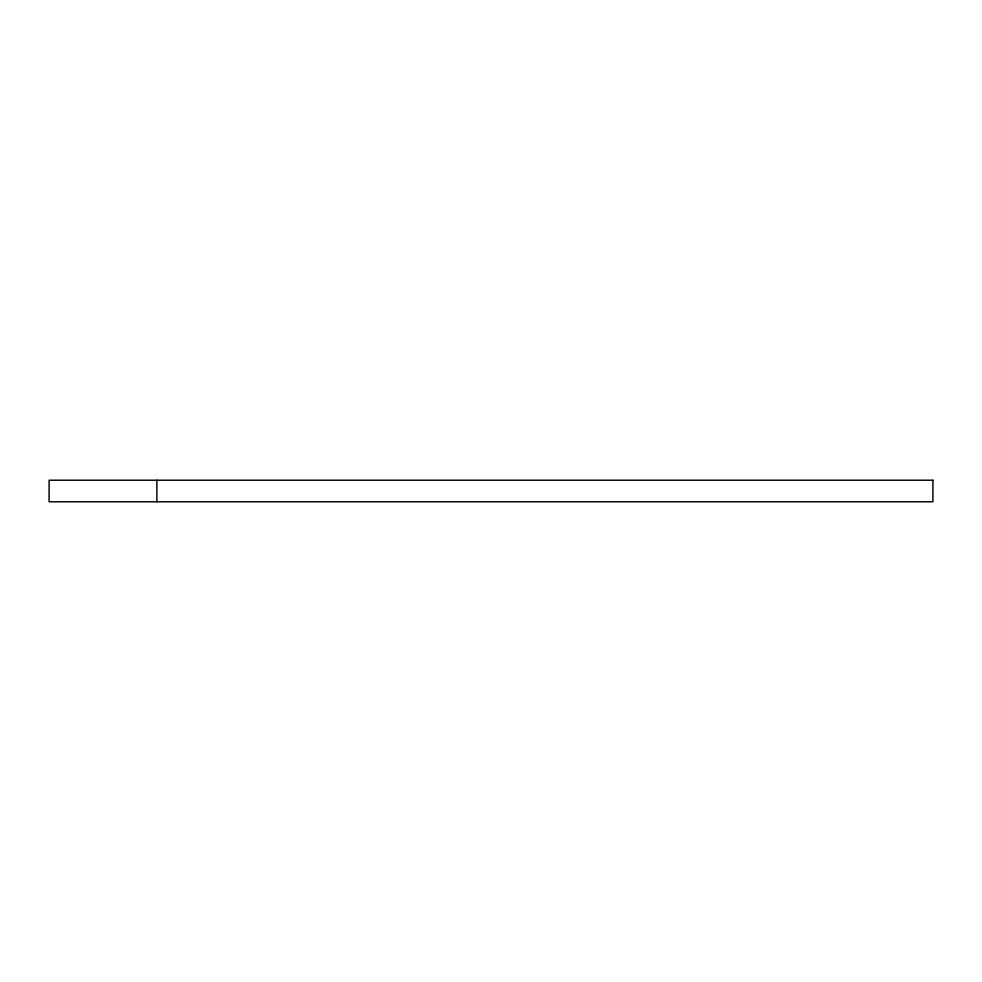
<?xml version="1.0" encoding="UTF-8"?>
<svg xmlns="http://www.w3.org/2000/svg" width="982" height="982" viewBox="0 0 982 982"><rect width="100%" height="100%" fill="white"/><g stroke="black" fill="none" stroke-linecap="round" stroke-linejoin="round"><path stroke-width="1.47" d="M156.875 480.223L156.875 501.777M932.9 480.223L49.1 480.223L49.1 501.777L932.9 501.777L932.9 480.223"/></g></svg>
